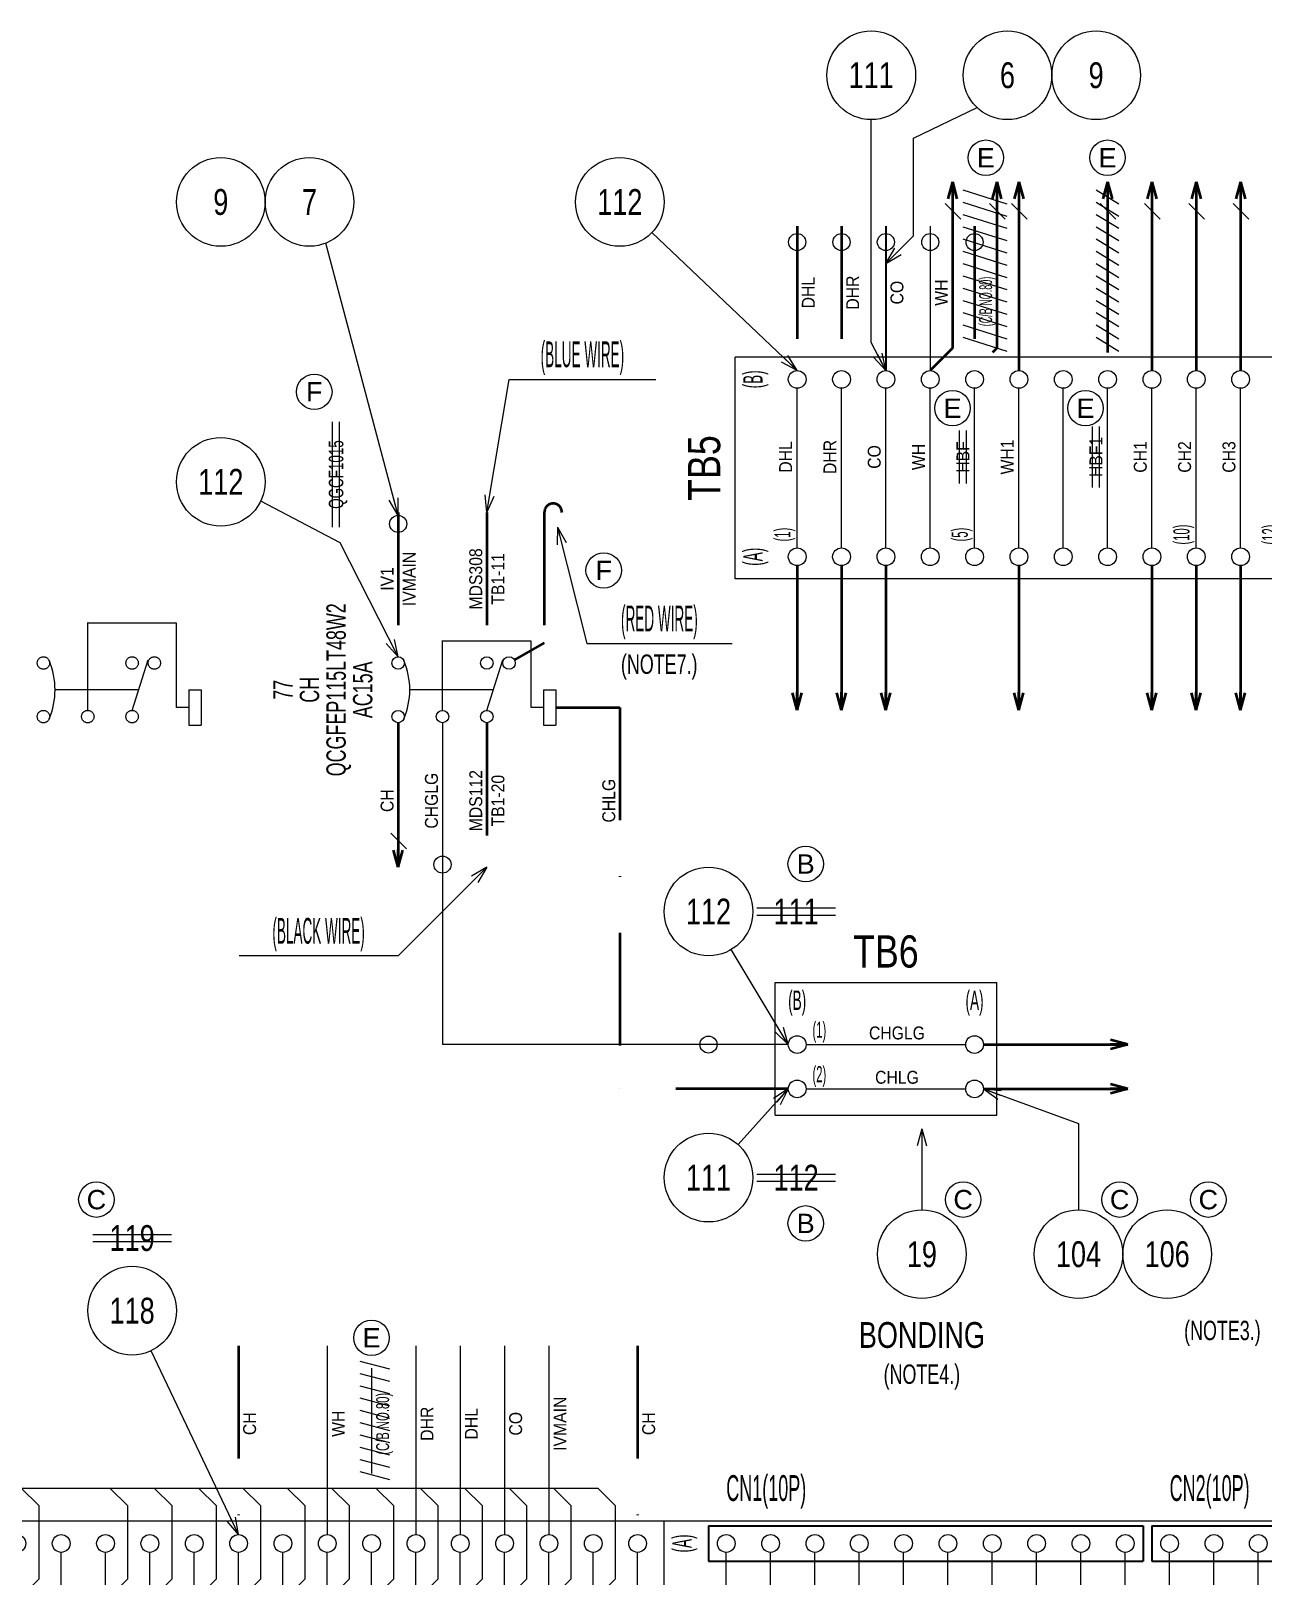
# Model space of a CAD drawing. Header units: millimetres. Extents: x 10 to 832, y 7 to 590.
# Drawn here: x 138.6 to 277.5, y 255.1 to 429.3 of the extents above; entities that cross this region are included whole.
import ezdxf
from ezdxf.enums import TextEntityAlignment as Align

# ---------------------------------------------------------------- set-up
doc = ezdxf.new("R2010")
doc.units = ezdxf.units.MM
for name, pattern in [('DASHDOT', [25.3, 12.7, -6.3, 0, -6.3]), ('DASHED', [19, 12.7, -6.3]), ('DIVIDE', [31.6, 12.7, -6.3, 0, -6.3, 0, -6.3])]:
    doc.linetypes.add(name, pattern=pattern)
for name, color, linetype in [('GR1_02', 7, 'Continuous'), ('GR1_03', 7, 'Continuous'), ('GR1_04', 7, 'Continuous'), ('GR1_05', 7, 'Continuous'), ('GR1_15', 7, 'Continuous'), ('GR1_16', 7, 'Continuous')]:
    doc.layers.add(name, color=color, linetype=linetype)
doc.styles.add('HG丸ｺﾞｼｯｸM-PRO', font='')
doc.styles.get('HG丸ｺﾞｼｯｸM-PRO').set_extended_font_data('HG丸ｺﾞｼｯｸM-PRO')

# ---------------------------------------------------------------- blocks, each defined once
blk = doc.blocks.new('FXTIP_ARROW_S')
at = {"color": 0, "linetype": 'Continuous', "lineweight": -2}
for q in [(-1, 0), (-0.966, 0.259), (-0.966, -0.259)]:
    blk.add_line((0, 0), q, dxfattribs=at)
blk = doc.blocks.new('FXTIP_ARROW_E')
at = {"color": 0, "linetype": 'Continuous', "lineweight": -2}
for q in [(-1, 0), (-0.966, 0.259), (-0.966, -0.259)]:
    blk.add_line((0, 0), q, dxfattribs=at)
blk = doc.blocks.new('BLKF027')
at = {"layer": 'GR1_02', "color": 4, "linetype": 'Continuous', "lineweight": 13}
for p, q in [((222.5, 322), (247.5, 322)), ((222.5, 307.04), (222.5, 322)), ((247.5, 307.04), (247.5, 322)), ((226, 315), (244, 315)), ((226, 310), (244, 310)), ((222.5, 307.04), (247.5, 307.04))]:
    blk.add_line(p, q, dxfattribs=at)
for centre in [(225, 315), (245, 315), (225, 310), (245, 310)]:
    blk.add_circle(centre, 1, dxfattribs=at)
at = {"layer": 'GR1_02', "color": 3, "linetype": 'Continuous', "lineweight": 35, "style": 'HG丸ｺﾞｼｯｸM-PRO', "width": 0.521222}
for s, p in [('(1)', (227.5, 316.67)), ('(2)', (227.5, 311.67))]:
    blk.add_text(s, height=1.818, dxfattribs=at).set_placement(p, align=Align.MIDDLE_CENTER)
blk = doc.blocks.new('BLKF028')
at = {"layer": 'GR1_02', "color": 4, "linetype": 'DASHED', "lineweight": 13}
for p, q in [((195, 360.5), (184.94, 360.5)), ((185, 352.68), (185, 360.5)), ((195, 353), (195, 360.5)), ((196.4, 353), (195, 353))]:
    blk.add_line(p, q, dxfattribs=at)
at = {"layer": 'GR1_02', "color": 4, "linetype": 'Continuous', "lineweight": 13}
for p, q in [((196.4, 355), (196.4, 351)), ((196.4, 355), (197.8, 355)), ((197.8, 355), (197.8, 351)), ((196.4, 351), (197.8, 351))]:
    blk.add_line(p, q, dxfattribs=at)
blk.add_circle((185, 351.98), 0.701, dxfattribs=at)
blk = doc.blocks.new('BLKF029')
at = {"layer": 'GR1_02', "color": 4, "linetype": 'Continuous', "lineweight": 13}
blk.add_line((190, 352.68), (191.8, 358.39), dxfattribs=at)
at = {"layer": 'GR1_02', "color": 4, "linetype": 'DASHDOT', "lineweight": 13}
blk.add_line((190.73, 355), (181.31, 355), dxfattribs=at)
at = {"layer": 'GR1_02', "color": 4, "linetype": 'Continuous', "lineweight": 13}
for centre in [(180, 358.02), (190, 358.02), (192.5, 358.02), (180, 351.98), (190, 351.98)]:
    blk.add_circle(centre, 0.701, dxfattribs=at)
blk.add_arc((172.81, 355), 8.5, 337.237, 22.763, dxfattribs=at)
blk = doc.blocks.new('BLKF030')
at = {"layer": 'GR1_02', "color": 4, "linetype": 'DIVIDE', "lineweight": 13}
for p, q in [((155, 362.5), (144.94, 362.5)), ((145, 352.68), (145, 362.5)), ((155, 353), (155, 362.5)), ((156.4, 355), (156.4, 351)), ((156.4, 355), (157.8, 355)), ((157.8, 355), (157.8, 351)), ((156.4, 353), (155, 353)), ((156.4, 351), (157.8, 351))]:
    blk.add_line(p, q, dxfattribs=at)
blk.add_circle((145, 351.98), 0.701, dxfattribs=at)
blk = doc.blocks.new('BLKF031')
at = {"layer": 'GR1_02', "color": 4, "linetype": 'DIVIDE', "lineweight": 13}
for p, q in [((150, 352.68), (151.8, 358.39)), ((150.73, 355), (141.31, 355))]:
    blk.add_line(p, q, dxfattribs=at)
for centre in [(140, 358.02), (150, 358.02), (152.5, 358.02), (140, 351.98), (150, 351.98)]:
    blk.add_circle(centre, 0.701, dxfattribs=at)
blk.add_arc((132.81, 355), 8.5, 337.237, 22.763, dxfattribs=at)
blk = doc.blocks.new('BLKF073')
at = {"layer": 'GR1_03', "color": 4, "linetype": 'Continuous', "lineweight": 13}
for p, q in [((97, 209), (195, 209)), ((110, 209), (112, 207)), ((115, 209), (117, 207)), ((120, 209), (122, 207)), ((125, 209), (127, 207)), ((130, 209), (132, 207)), ((135, 209), (137, 207)), ((140, 209), (142, 207)), ((145, 209), (147, 207)), ((160, 209), (162, 207)), ((165, 209), (167, 207)), ((170, 209), (172, 207)), ((175, 209), (177, 207)), ((180, 209), (182, 207)), ((185, 209), (187, 207)), ((190, 209), (192, 207)), ((195, 209), (197, 207)), ((112, 207), (112, 199.75)), ((117, 207), (117, 199.75)), ((122, 207), (122, 199.75)), ((127, 207), (127, 199.75)), ((132, 207), (132, 199.75)), ((137, 207), (137, 199.75)), ((142, 207), (142, 199.75)), ((147, 207), (147, 199.75)), ((162, 207), (162, 199.75)), ((167, 207), (167, 199.75)), ((172, 207), (172, 199.75)), ((177, 207), (177, 199.75)), ((182, 207), (182, 199.75)), ((187, 207), (187, 199.75)), ((192, 207), (192, 199.75)), ((197, 207), (197, 199.75))]:
    blk.add_line(p, q, dxfattribs=at)
blk = doc.blocks.new('BLKF075')
at = {"layer": 'GR1_03', "color": 4, "linetype": 'Continuous', "lineweight": 13}
for p, q in [((139.5, 263), (137.5, 265)), ((139.5, 254.75), (139.5, 263)), ((137, 252.25), (139.5, 254.75))]:
    blk.add_line(p, q, dxfattribs=at)
blk = doc.blocks.new('BLKF076')
at = {"layer": 'GR1_03', "color": 4, "linetype": 'Continuous', "lineweight": 13}
for p, q in [((119.5, 263), (117.5, 265)), ((119.5, 254.75), (119.5, 263)), ((117, 252.25), (119.5, 254.75))]:
    blk.add_line(p, q, dxfattribs=at)
blk = doc.blocks.new('BLKF077')
at = {"layer": 'GR1_03', "color": 4, "linetype": 'Continuous', "lineweight": 13}
for p, q in [((114.5, 263), (112.5, 265)), ((114.5, 254.75), (114.5, 263)), ((112, 252.25), (114.5, 254.75))]:
    blk.add_line(p, q, dxfattribs=at)
blk = doc.blocks.new('BLKF078')
at = {"layer": 'GR1_03', "color": 4, "linetype": 'Continuous', "lineweight": 13}
for p, q in [((149.5, 263), (147.5, 265)), ((149.5, 254.75), (149.5, 263)), ((147, 252.25), (149.5, 254.75))]:
    blk.add_line(p, q, dxfattribs=at)
blk = doc.blocks.new('BLKF079')
at = {"layer": 'GR1_03', "color": 4, "linetype": 'Continuous', "lineweight": 13}
for p, q in [((154.5, 263), (152.5, 265)), ((154.5, 254.75), (154.5, 263)), ((152, 252.25), (154.5, 254.75))]:
    blk.add_line(p, q, dxfattribs=at)
blk = doc.blocks.new('BLKF080')
at = {"layer": 'GR1_03', "color": 4, "linetype": 'Continuous', "lineweight": 13}
for p, q in [((189.5, 263), (187.5, 265)), ((189.5, 254.75), (189.5, 263)), ((187, 252.25), (189.5, 254.75))]:
    blk.add_line(p, q, dxfattribs=at)
blk = doc.blocks.new('BLKF081')
at = {"layer": 'GR1_03', "color": 4, "linetype": 'Continuous', "lineweight": 13}
for p, q in [((184.5, 263), (182.5, 265)), ((184.5, 254.75), (184.5, 263)), ((182, 252.25), (184.5, 254.75))]:
    blk.add_line(p, q, dxfattribs=at)
blk = doc.blocks.new('BLKF082')
at = {"layer": 'GR1_03', "color": 4, "linetype": 'Continuous', "lineweight": 13}
for p, q in [((179.5, 263), (177.5, 265)), ((179.5, 254.75), (179.5, 263)), ((177, 252.25), (179.5, 254.75))]:
    blk.add_line(p, q, dxfattribs=at)
blk = doc.blocks.new('BLKF083')
at = {"layer": 'GR1_03', "color": 4, "linetype": 'Continuous', "lineweight": 13}
for p, q in [((174.5, 263), (172.5, 265)), ((174.5, 254.75), (174.5, 263)), ((172, 252.25), (174.5, 254.75))]:
    blk.add_line(p, q, dxfattribs=at)
blk = doc.blocks.new('BLKF084')
at = {"layer": 'GR1_03', "color": 4, "linetype": 'Continuous', "lineweight": 13}
for p, q in [((169.5, 263), (167.5, 265)), ((169.5, 254.75), (169.5, 263)), ((167, 252.25), (169.5, 254.75))]:
    blk.add_line(p, q, dxfattribs=at)
blk = doc.blocks.new('BLKF085')
at = {"layer": 'GR1_03', "color": 4, "linetype": 'Continuous', "lineweight": 13}
for p, q in [((194.5, 263), (192.5, 265)), ((194.5, 254.75), (194.5, 263)), ((192, 252.25), (194.5, 254.75))]:
    blk.add_line(p, q, dxfattribs=at)
blk = doc.blocks.new('BLKF086')
at = {"layer": 'GR1_03', "color": 4, "linetype": 'Continuous', "lineweight": 13}
for p, q in [((199.5, 263), (197.5, 265)), ((199.5, 254.75), (199.5, 263)), ((197, 252.25), (199.5, 254.75))]:
    blk.add_line(p, q, dxfattribs=at)
blk = doc.blocks.new('BLKF087')
at = {"layer": 'GR1_03', "color": 4, "linetype": 'Continuous', "lineweight": 13}
for p, q in [((204.5, 263), (202.5, 265)), ((204.5, 254.75), (204.5, 263)), ((202, 252.25), (204.5, 254.75))]:
    blk.add_line(p, q, dxfattribs=at)
blk = doc.blocks.new('BLKF074')
at = {"layer": 'GR1_03', "color": 4, "linetype": 'Continuous', "lineweight": 13}
blk.add_line((97, 265), (202.5, 265), dxfattribs=at)
for name in ['BLKF077', 'BLKF076', 'BLKF075', 'BLKF078', 'BLKF079', 'BLKF084', 'BLKF083', 'BLKF082', 'BLKF081', 'BLKF080', 'BLKF085', 'BLKF086', 'BLKF087']:
    blk.add_blockref(name, (0, 0), dxfattribs=at)
blk = doc.blocks.new('BLKF088')
at = {"layer": 'GR1_03', "color": 4, "linetype": 'Continuous', "lineweight": 13}
for p, q in [((164.5, 263), (162.5, 265)), ((164.5, 254.75), (164.5, 263)), ((162, 252.25), (164.5, 254.75))]:
    blk.add_line(p, q, dxfattribs=at)
blk = doc.blocks.new('BLKF089')
at = {"layer": 'GR1_03', "color": 4, "linetype": 'Continuous', "lineweight": 13}
for p, q in [((159.5, 263), (157.5, 265)), ((159.5, 254.75), (159.5, 263)), ((157, 252.25), (159.5, 254.75))]:
    blk.add_line(p, q, dxfattribs=at)
blk = doc.blocks.new('BLKF090')
at = {"layer": 'GR1_03', "color": 4, "linetype": 'Continuous', "lineweight": 13}
for p, q in [((129.5, 263), (127.5, 265)), ((129.5, 254.75), (129.5, 263)), ((127, 252.25), (129.5, 254.75))]:
    blk.add_line(p, q, dxfattribs=at)
blk = doc.blocks.new('BLKF072')
at = {"layer": 'GR1_03', "color": 4, "linetype": 'Continuous', "lineweight": 13}
for p, q in [((95, 263), (97, 265)), ((95, 263), (95, 211)), ((95, 211), (97, 209))]:
    blk.add_line(p, q, dxfattribs=at)
for name in ['BLKF074', 'BLKF090', 'BLKF089', 'BLKF088', 'BLKF073']:
    blk.add_blockref(name, (0, 0), dxfattribs=at)
blk = doc.blocks.new('BLKF110')
at = {"layer": 'GR1_03', "color": 2, "linetype": 'Continuous', "lineweight": 25}
for p, q in [((215, 260.75), (264, 260.75)), ((215, 260.75), (215, 256.75)), ((264, 260.75), (264, 256.75)), ((215, 256.75), (264, 256.75))]:
    blk.add_line(p, q, dxfattribs=at)
blk = doc.blocks.new('BLKF111')
at = {"layer": 'GR1_03', "color": 2, "linetype": 'Continuous', "lineweight": 25}
for p, q in [((265, 260.75), (314, 260.75)), ((265, 260.75), (265, 256.75)), ((314, 260.75), (314, 256.75)), ((265, 256.75), (314, 256.75))]:
    blk.add_line(p, q, dxfattribs=at)
blk = doc.blocks.new('BLKF121')
at = {"layer": 'GR1_02', "color": 4, "linetype": 'Continuous', "lineweight": 13}
for p, q in [((282.96, 392.5), (218, 392.5)), ((218, 367.5), (218, 392.5)), ((282.96, 367.5), (282.96, 392.5)), ((225, 371), (225, 389)), ((230, 371), (230, 389)), ((235, 371), (235, 389)), ((240, 371), (240, 389)), ((245, 371), (245, 389)), ((250, 371), (250, 389)), ((255, 371), (255, 389)), ((260, 371), (260, 389)), ((265, 371), (265, 389)), ((270, 371), (270, 389)), ((275, 371), (275, 389)), ((280, 371), (280, 389)), ((282.96, 367.5), (218, 367.5))]:
    blk.add_line(p, q, dxfattribs=at)
for centre in [(225, 390), (230, 390), (235, 390), (240, 390), (245, 390), (250, 390), (255, 390), (260, 390), (265, 390), (270, 390), (275, 390), (280, 390), (225, 370), (230, 370), (235, 370), (240, 370), (245, 370), (250, 370), (255, 370), (260, 370), (265, 370), (270, 370), (275, 370), (280, 370)]:
    blk.add_circle(centre, 1, dxfattribs=at)
at = {"layer": 'GR1_02', "color": 3, "linetype": 'Continuous', "lineweight": 35, "style": 'HG丸ｺﾞｼｯｸM-PRO'}
for s, width, p in [('(1)', 0.521222, (223.33, 372.5)), ('(5)', 0.521222, (243.33, 372.5)), ('(10)', 0.521214, (268.33, 372.5)), ('(12)', 0.521214, (278.33, 372.5))]:
    blk.add_text(s, height=1.818, rotation=90, dxfattribs=dict(at, width=width)).set_placement(p, align=Align.MIDDLE_CENTER)
blk = doc.blocks.new('BLKF335')
at = {"layer": 'GR1_02', "color": 4, "linetype": 'Continuous', "lineweight": 13}
for p, q in [((105, 228.75), (105, 261.25)), ((210, 261.25), (105, 261.25)), ((210, 228.75), (210, 261.25)), ((112, 252.25), (112, 257.75)), ((117, 252.25), (117, 257.75)), ((122, 252.25), (122, 257.75)), ((127, 252.25), (127, 257.75)), ((132, 252.25), (132, 257.75)), ((137, 252.25), (137, 257.75)), ((142, 252.25), (142, 257.75)), ((147, 252.25), (147, 257.75)), ((152, 252.25), (152, 257.75)), ((157, 252.25), (157, 257.75)), ((162, 252.25), (162, 257.75)), ((167, 252.25), (167, 257.75)), ((172, 252.25), (172, 257.75)), ((177, 252.25), (177, 257.75)), ((182, 252.25), (182, 257.75)), ((187, 252.25), (187, 257.75)), ((192, 252.25), (192, 257.75)), ((197, 252.25), (197, 257.75)), ((202, 252.25), (202, 257.75)), ((207, 252.25), (207, 257.75)), ((112, 250.25), (112, 232.25)), ((117, 250.25), (117, 232.25)), ((122, 250.25), (122, 232.25)), ((127, 250.25), (127, 232.25)), ((132, 250.25), (132, 232.25)), ((137, 250.25), (137, 232.25)), ((142, 250.25), (142, 232.25)), ((147, 250.25), (147, 232.25)), ((152, 250.25), (152, 232.25)), ((157, 250.25), (157, 232.25)), ((162, 250.25), (162, 232.25)), ((167, 250.25), (167, 232.25)), ((172, 250.25), (172, 232.25)), ((177, 250.25), (177, 232.25)), ((182, 250.25), (182, 232.25)), ((187, 250.25), (187, 232.25)), ((192, 250.25), (192, 232.25)), ((197, 250.25), (197, 232.25)), ((202, 250.25), (202, 232.25)), ((207, 250.25), (207, 232.25)), ((210, 228.75), (105, 228.75))]:
    blk.add_line(p, q, dxfattribs=at)
for centre in [(112, 258.75), (117, 258.75), (122, 258.75), (127, 258.75), (132, 258.75), (137, 258.75), (142, 258.75), (147, 258.75), (152, 258.75), (157, 258.75), (162, 258.75), (167, 258.75), (172, 258.75), (177, 258.75), (182, 258.75), (187, 258.75), (192, 258.75), (197, 258.75), (202, 258.75), (207, 258.75), (112, 251.25), (117, 251.25), (122, 251.25), (127, 251.25), (132, 251.25), (137, 251.25), (142, 251.25), (147, 251.25), (152, 251.25), (157, 251.25), (162, 251.25), (167, 251.25), (172, 251.25), (177, 251.25), (182, 251.25), (187, 251.25), (192, 251.25), (197, 251.25), (202, 251.25), (207, 251.25), (112, 231.25), (117, 231.25), (122, 231.25), (127, 231.25), (132, 231.25), (137, 231.25), (142, 231.25), (147, 231.25), (152, 231.25), (157, 231.25), (162, 231.25), (167, 231.25), (172, 231.25), (177, 231.25), (182, 231.25), (187, 231.25), (192, 231.25), (197, 231.25), (202, 231.25), (207, 231.25)]:
    blk.add_circle(centre, 1, dxfattribs=at)
at = {"layer": 'GR1_02', "color": 3, "linetype": 'Continuous', "lineweight": 35, "style": 'HG丸ｺﾞｼｯｸM-PRO'}
for s, height, width, p in [('(A)', 2.182, 0.522521, (107, 258.75)), ('(B)', 2.182, 0.521304, (107, 251.25)), ('(1)', 1.818, 0.521222, (110.33, 233.75)), ('(5)', 1.818, 0.521222, (130.33, 233.75)), ('(10)', 1.818, 0.521214, (155.33, 233.75)), ('(15)', 1.818, 0.521214, (180.33, 233.75)), ('(20)', 1.818, 0.521214, (205.33, 233.75)), ('(C)', 2.182, 0.52136, (107, 231.25))]:
    blk.add_text(s, height=height, rotation=90, dxfattribs=dict(at, width=width)).set_placement(p, align=Align.MIDDLE_CENTER)
blk = doc.blocks.new('BLKF336')
at = {"layer": 'GR1_02', "color": 4, "linetype": 'Continuous', "lineweight": 13}
for p, q in [((315, 261.25), (210, 261.25)), ((210, 228.75), (210, 261.25)), ((315, 228.75), (315, 261.25)), ((217, 232.25), (217, 257.75)), ((222, 232.25), (222, 257.75)), ((227, 232.25), (227, 257.75)), ((232, 232.25), (232, 257.75)), ((237, 232.25), (237, 257.75)), ((242, 232.25), (242, 257.75)), ((247, 232.25), (247, 257.75)), ((252, 232.25), (252, 257.75)), ((257, 232.25), (257, 257.75)), ((262, 232.25), (262, 257.75)), ((267, 232.25), (267, 257.75)), ((272, 232.25), (272, 257.75)), ((277, 232.25), (277, 257.75)), ((282, 232.25), (282, 257.75)), ((287, 232.25), (287, 257.75)), ((292, 232.25), (292, 257.75)), ((297, 232.25), (297, 257.75)), ((302, 232.25), (302, 257.75)), ((307, 232.25), (307, 257.75)), ((312, 232.25), (312, 257.75)), ((315, 228.75), (210, 228.75))]:
    blk.add_line(p, q, dxfattribs=at)
for centre in [(217, 258.75), (222, 258.75), (227, 258.75), (232, 258.75), (237, 258.75), (242, 258.75), (247, 258.75), (252, 258.75), (257, 258.75), (262, 258.75), (267, 258.75), (272, 258.75), (277, 258.75), (282, 258.75), (287, 258.75), (292, 258.75), (297, 258.75), (302, 258.75), (307, 258.75), (312, 258.75), (217, 231.25), (222, 231.25), (227, 231.25), (232, 231.25), (237, 231.25), (242, 231.25), (247, 231.25), (252, 231.25), (257, 231.25), (262, 231.25), (267, 231.25), (272, 231.25), (277, 231.25), (282, 231.25), (287, 231.25), (292, 231.25), (297, 231.25), (302, 231.25), (307, 231.25), (312, 231.25)]:
    blk.add_circle(centre, 1, dxfattribs=at)
at = {"layer": 'GR1_02', "color": 3, "linetype": 'Continuous', "lineweight": 35, "style": 'HG丸ｺﾞｼｯｸM-PRO'}
for s, height, width, p in [('(A)', 2.182, 0.522521, (212, 258.75)), ('(21)', 1.818, 0.521214, (215.33, 241.25)), ('(25)', 1.818, 0.521214, (235.33, 241.25)), ('(30)', 1.818, 0.521214, (260.33, 241.25)), ('(35)', 1.818, 0.521214, (285.33, 241.25)), ('(40)', 1.818, 0.521214, (310.33, 241.25)), ('(B)', 2.182, 0.521304, (212, 231.25))]:
    blk.add_text(s, height=height, rotation=90, dxfattribs=dict(at, width=width)).set_placement(p, align=Align.MIDDLE_CENTER)
blk = doc.blocks.new('BLKF334')
at = {"layer": 'GR1_02', "color": 4, "linetype": 'Continuous', "lineweight": 13}
for name in ['BLKF335', 'BLKF336']:
    blk.add_blockref(name, (0, 0), dxfattribs=at)
blk = doc.blocks.new('BLKF342')
at = {"layer": 'GR1_05', "color": 4, "linetype": 'Continuous', "lineweight": 13}
blk.add_circle((225.96, 335.36), 2, dxfattribs=at)
at = {"layer": 'GR1_05', "color": 4, "linetype": 'Continuous', "lineweight": 13, "style": 'HG丸ｺﾞｼｯｸM-PRO', "width": 1.04272}
blk.add_text('B', height=2.18, dxfattribs=at).set_placement((225.96, 335.36), align=Align.MIDDLE_CENTER)
blk = doc.blocks.new('BLKF343')
at = {"layer": 'GR1_05', "color": 4, "linetype": 'Continuous', "lineweight": 13}
blk.add_circle((225.96, 294.84), 2, dxfattribs=at)
at = {"layer": 'GR1_05', "color": 4, "linetype": 'Continuous', "lineweight": 13, "style": 'HG丸ｺﾞｼｯｸM-PRO', "width": 1.04272}
blk.add_text('B', height=2.18, dxfattribs=at).set_placement((225.96, 294.84), align=Align.MIDDLE_CENTER)
blk = doc.blocks.new('BLKF369')
at = {"layer": 'GR1_05', "color": 4, "linetype": 'Continuous', "lineweight": 13}
blk.add_circle((145.97, 297.52), 2, dxfattribs=at)
at = {"layer": 'GR1_05', "color": 4, "linetype": 'Continuous', "lineweight": 13, "style": 'HG丸ｺﾞｼｯｸM-PRO', "width": 1.042931}
blk.add_text('C', height=2.18, dxfattribs=at).set_placement((145.97, 297.52), align=Align.MIDDLE_CENTER)
blk = doc.blocks.new('BLKF383')
at = {"layer": 'GR1_05', "color": 4, "linetype": 'Continuous', "lineweight": 13}
blk.add_circle((246.27, 414.99), 2, dxfattribs=at)
at = {"layer": 'GR1_05', "color": 4, "linetype": 'Continuous', "lineweight": 13, "style": 'HG丸ｺﾞｼｯｸM-PRO', "width": 1.04259}
blk.add_text('E', height=2.18, dxfattribs=at).set_placement((246.27, 414.99), align=Align.MIDDLE_CENTER)
blk = doc.blocks.new('BLKF384')
at = {"layer": 'GR1_05', "color": 4, "linetype": 'Continuous', "lineweight": 13}
for p, q in [((248.69, 409.77), (243.73, 411.33)), ((248.69, 408.38), (243.73, 409.94)), ((248.69, 407), (243.73, 408.56)), ((248.69, 405.61), (243.73, 407.17)), ((248.69, 404.23), (243.73, 405.79)), ((248.69, 402.85), (243.73, 404.41)), ((248.69, 401.46), (243.73, 403.02)), ((248.69, 400.08), (243.73, 401.64)), ((248.69, 398.69), (243.73, 400.25)), ((248.69, 397.31), (243.73, 398.87)), ((248.69, 395.93), (243.73, 397.49)), ((248.69, 394.54), (243.73, 396.1)), ((248.69, 393.16), (243.73, 394.72))]:
    blk.add_line(p, q, dxfattribs=at)
blk = doc.blocks.new('BLKF385')
at = {"layer": 'GR1_05', "color": 4, "linetype": 'Continuous', "lineweight": 13}
blk.add_circle((242.52, 386.75), 2, dxfattribs=at)
at = {"layer": 'GR1_05', "color": 4, "linetype": 'Continuous', "lineweight": 13, "style": 'HG丸ｺﾞｼｯｸM-PRO', "width": 1.04259}
blk.add_text('E', height=2.18, dxfattribs=at).set_placement((242.52, 386.75), align=Align.MIDDLE_CENTER)
blk = doc.blocks.new('BLKF392')
at = {"layer": 'GR1_05', "color": 4, "linetype": 'Continuous', "lineweight": 13}
for p, q in [((179.06, 278.39), (175.73, 279.27)), ((179.06, 277.01), (175.73, 277.89)), ((179.06, 275.62), (175.73, 276.5)), ((179.06, 274.24), (175.73, 275.12)), ((179.06, 272.85), (175.73, 273.74)), ((179.06, 271.47), (175.73, 272.35)), ((179.06, 270.09), (175.73, 270.97)), ((179.06, 268.7), (175.73, 269.58)), ((179.06, 267.32), (175.73, 268.2)), ((179.06, 265.93), (175.73, 266.82))]:
    blk.add_line(p, q, dxfattribs=at)
blk = doc.blocks.new('BLKF393')
at = {"layer": 'GR1_05', "color": 4, "linetype": 'Continuous', "lineweight": 13}
blk.add_circle((177, 281.94), 2, dxfattribs=at)
at = {"layer": 'GR1_05', "color": 4, "linetype": 'Continuous', "lineweight": 13, "style": 'HG丸ｺﾞｼｯｸM-PRO', "width": 1.04259}
blk.add_text('E', height=2.18, dxfattribs=at).set_placement((177, 281.94), align=Align.MIDDLE_CENTER)
blk = doc.blocks.new('BLKF396')
at = {"layer": 'GR1_05', "color": 4, "linetype": 'Continuous', "lineweight": 13}
blk.add_circle((243.71, 297.52), 2, dxfattribs=at)
at = {"layer": 'GR1_05', "color": 4, "linetype": 'Continuous', "lineweight": 13, "style": 'HG丸ｺﾞｼｯｸM-PRO', "width": 1.042931}
blk.add_text('C', height=2.18, dxfattribs=at).set_placement((243.71, 297.52), align=Align.MIDDLE_CENTER)
blk = doc.blocks.new('BLKF397')
at = {"layer": 'GR1_05', "color": 4, "linetype": 'Continuous', "lineweight": 13}
blk.add_circle((261.36, 297.52), 2, dxfattribs=at)
at = {"layer": 'GR1_05', "color": 4, "linetype": 'Continuous', "lineweight": 13, "style": 'HG丸ｺﾞｼｯｸM-PRO', "width": 1.042931}
blk.add_text('C', height=2.18, dxfattribs=at).set_placement((261.36, 297.52), align=Align.MIDDLE_CENTER)
blk = doc.blocks.new('BLKF398')
at = {"layer": 'GR1_05', "color": 4, "linetype": 'Continuous', "lineweight": 13}
blk.add_circle((271.36, 297.52), 2, dxfattribs=at)
at = {"layer": 'GR1_05', "color": 4, "linetype": 'Continuous', "lineweight": 13, "style": 'HG丸ｺﾞｼｯｸM-PRO', "width": 1.042931}
blk.add_text('C', height=2.18, dxfattribs=at).set_placement((271.36, 297.52), align=Align.MIDDLE_CENTER)
blk = doc.blocks.new('BLKF407')
at = {"layer": 'GR1_05', "color": 4, "linetype": 'Continuous', "lineweight": 13}
blk.add_circle((257.52, 386.75), 2, dxfattribs=at)
at = {"layer": 'GR1_05', "color": 4, "linetype": 'Continuous', "lineweight": 13, "style": 'HG丸ｺﾞｼｯｸM-PRO', "width": 1.04259}
blk.add_text('E', height=2.18, dxfattribs=at).set_placement((257.52, 386.75), align=Align.MIDDLE_CENTER)
blk = doc.blocks.new('BLKF408')
at = {"layer": 'GR1_05', "color": 4, "linetype": 'Continuous', "lineweight": 13}
for p, q in [((261.28, 409.77), (258.73, 411.33)), ((261.28, 408.38), (258.73, 409.94)), ((261.28, 407), (258.73, 408.56)), ((261.28, 405.61), (258.73, 407.17)), ((261.28, 404.23), (258.73, 405.79)), ((261.28, 402.85), (258.73, 404.41)), ((261.28, 401.46), (258.73, 403.02)), ((261.28, 400.08), (258.73, 401.64)), ((261.28, 398.69), (258.73, 400.25)), ((261.28, 397.31), (258.73, 398.87)), ((261.28, 395.93), (258.73, 397.49)), ((261.28, 394.54), (258.73, 396.1)), ((261.28, 393.16), (258.73, 394.72))]:
    blk.add_line(p, q, dxfattribs=at)
blk = doc.blocks.new('BLKF409')
at = {"layer": 'GR1_05', "color": 4, "linetype": 'Continuous', "lineweight": 13}
blk.add_circle((260, 414.99), 2, dxfattribs=at)
at = {"layer": 'GR1_05', "color": 4, "linetype": 'Continuous', "lineweight": 13, "style": 'HG丸ｺﾞｼｯｸM-PRO', "width": 1.04259}
blk.add_text('E', height=2.18, dxfattribs=at).set_placement((260, 414.99), align=Align.MIDDLE_CENTER)
blk = doc.blocks.new('BLKF415')
at = {"layer": 'GR1_05', "color": 4, "linetype": 'Continuous', "lineweight": 13}
blk.add_circle((170.54, 388.6), 2, dxfattribs=at)
at = {"layer": 'GR1_05', "color": 4, "linetype": 'Continuous', "lineweight": 13, "style": 'HG丸ｺﾞｼｯｸM-PRO', "width": 1.042153}
blk.add_text('F', height=2.18, dxfattribs=at).set_placement((170.54, 388.6), align=Align.MIDDLE_CENTER)
blk = doc.blocks.new('BLKF416')
at = {"layer": 'GR1_05', "color": 4, "linetype": 'Continuous', "lineweight": 13}
blk.add_circle((203.18, 368.46), 2, dxfattribs=at)
at = {"layer": 'GR1_05', "color": 4, "linetype": 'Continuous', "lineweight": 13, "style": 'HG丸ｺﾞｼｯｸM-PRO', "width": 1.042153}
blk.add_text('F', height=2.18, dxfattribs=at).set_placement((203.18, 368.46), align=Align.MIDDLE_CENTER)

msp = doc.modelspace()

# ---------------------------------------------------------------- linework, layer by layer
at = {"layer": 'GR1_02', "color": 3, "linetype": 'DASHDOT', "lineweight": 35}
for p, q in [((197.8, 353), (205, 353)), ((205, 353), (205, 310)), ((224, 310), (205, 310))]:
    msp.add_line(p, q, dxfattribs=at)
at = {"layer": 'GR1_03', "color": 3, "linetype": 'Continuous', "lineweight": 35}
for p, q in [((242.5, 412.28), (242.5, 393.5)), ((250, 412.28), (250, 391)), ((265, 412.28), (265, 391)), ((270, 412.28), (270, 391)), ((275, 412.28), (275, 391)), ((242.5, 393.5), (240, 391)), ((225, 369), (225, 352.72)), ((230, 369), (230, 352.72)), ((235, 369), (235, 352.72)), ((250, 369), (250, 352.72)), ((265, 369), (265, 352.72)), ((270, 369), (270, 352.72)), ((275, 369), (275, 352.72)), ((180, 351.28), (180, 335)), ((246, 315), (262.28, 315)), ((246, 310), (262.28, 310))]:
    msp.add_line(p, q, dxfattribs=at)
at = {"layer": 'GR1_03', "color": 4, "linetype": 'Continuous', "lineweight": 13}
for p, q in [((241.68, 409.82), (243.45, 408.05)), ((249.18, 409.82), (250.95, 408.05)), ((264.18, 409.82), (265.95, 408.05)), ((269.18, 409.82), (270.95, 408.05)), ((274.18, 409.82), (275.95, 408.05)), ((240, 407.28), (240, 391)), ((185, 351.28), (185, 315)), ((179.18, 338.85), (180.95, 337.08)), ((224, 315), (185, 315)), ((172, 281.03), (172, 259.75)), ((182, 281.03), (182, 259.75)), ((187, 281.03), (187, 259.75)), ((192, 281.03), (192, 259.75)), ((197, 281.03), (197, 259.75))]:
    msp.add_line(p, q, dxfattribs=at)
at = {"layer": 'GR1_03', "color": 3, "linetype": 'DASHED', "lineweight": 35}
for p, q in [((225, 407.28), (225, 391)), ((230, 407.28), (230, 391)), ((180, 375), (180, 358.72))]:
    msp.add_line(p, q, dxfattribs=at)
at = {"layer": 'GR1_03', "color": 2, "linetype": 'Continuous', "lineweight": 25}
msp.add_line((235, 407.28), (235, 391), dxfattribs=at)
at = {"layer": 'GR1_03', "color": 3, "linetype": 'DASHDOT', "lineweight": 35}
for p, q in [((190, 375), (190, 358.72)), ((196.48, 375), (196.48, 360.31)), ((196.48, 360.31), (193.11, 358.37)), ((190, 351.28), (190, 335)), ((162, 281.03), (162, 259.75)), ((207, 281.03), (207, 259.75))]:
    msp.add_line(p, q, dxfattribs=at)
at = {"layer": 'GR1_03', "color": 4, "linetype": 'Continuous', "lineweight": 13}
for centre in [(225, 405.48), (230, 405.48), (235, 405.48), (240, 405.48), (180, 373.7), (185, 335.29), (215, 315)]:
    msp.add_circle(centre, 0.963, dxfattribs=at)
at = {"layer": 'GR1_03', "color": 3, "linetype": 'DASHDOT', "lineweight": 35}
msp.add_arc((197.48, 375), 1, 0, 180, dxfattribs=at)
at = {"layer": 'GR1_05', "color": 3, "linetype": 'Continuous', "lineweight": 35}
for p, q in [((247.5, 412.28), (247.5, 393.5)), ((260, 412.28), (260, 393.03)), ((247.5, 393.5), (247.03, 393.03))]:
    msp.add_line(p, q, dxfattribs=at)
at = {"layer": 'GR1_05', "color": 4, "linetype": 'Continuous', "lineweight": 13}
for p, q in [((246.68, 409.82), (248.45, 408.05)), ((259.18, 409.82), (260.95, 408.05)), ((172.6, 373.33), (172.6, 385.21)), ((173.4, 373.33), (173.4, 385.21)), ((243.29, 378.27), (243.29, 384.23)), ((244.09, 378.27), (244.09, 384.23)), ((258.29, 377.81), (258.29, 384.7)), ((259.09, 377.81), (259.09, 384.7)), ((220.44, 330.4), (229.32, 330.4)), ((220.44, 329.6), (229.32, 329.6)), ((220.44, 300.4), (229.32, 300.4)), ((220.44, 299.6), (229.32, 299.6)), ((145.56, 293.59), (154.44, 293.59)), ((145.56, 292.79), (154.44, 292.79)), ((177, 278.52), (177, 266.63))]:
    msp.add_line(p, q, dxfattribs=at)
at = {"layer": 'GR1_05', "color": 3, "linetype": 'DASHED', "lineweight": 35}
msp.add_line((245, 407.28), (245, 393.03), dxfattribs=at)
at = {"layer": 'GR1_05', "color": 4, "linetype": 'Continuous', "lineweight": 13}
msp.add_circle((245, 405.48), 0.963, dxfattribs=at)
at = {"layer": 'GR1_15', "color": 4, "linetype": 'Continuous', "lineweight": 13}
for p, q in [((238.12, 417.21), (245.29, 420.64)), ((233.35, 394.17), (233.35, 419.29)), ((238.12, 406.17), (238.12, 417.21)), ((225, 391), (208.62, 406.56)), ((235, 403.06), (238.12, 406.17)), ((180, 374.66), (171.84, 405.35)), ((235, 391), (233.35, 394.17)), ((173.47, 371.57), (164.5, 376.27)), ((180, 358.72), (173.47, 371.57)), ((224, 315), (217.57, 325.71)), ((224, 310), (218.34, 303.72)), ((246, 310), (256.72, 306.09)), ((239.06, 305.5), (239.06, 296.37)), ((256.72, 306.09), (256.72, 296.37)), ((162, 259.75), (152.15, 280.48))]:
    msp.add_line(p, q, dxfattribs=at)
for centre in [(233.35, 424.29), (248.71, 424.29), (258.71, 424.29), (160, 410), (170, 410), (205, 410), (160, 378.45), (215, 330), (215, 300), (239.06, 291.37), (256.72, 291.37), (266.72, 291.37), (150, 285)]:
    msp.add_circle(centre, 5, dxfattribs=at)
at = {"layer": 'GR1_16', "color": 4, "linetype": 'Continuous', "lineweight": 13}
for p, q in [((190, 375), (192.5, 390)), ((192.5, 390), (209.05, 390)), ((197.97, 373.34), (201.26, 360.21)), ((201.26, 360.21), (217.66, 360.21)), ((190, 335), (180, 325)), ((180, 325), (162.07, 325))]:
    msp.add_line(p, q, dxfattribs=at)

# ---------------------------------------------------------------- block references
at = {"layer": 'GR1_02', "color": 4, "linetype": 'Continuous', "lineweight": 13}
for name in ['BLKF121', 'BLKF028', 'BLKF029', 'BLKF027', 'BLKF334']:
    msp.add_blockref(name, (0, 0), dxfattribs=at)
at = {"layer": 'GR1_02', "color": 4, "linetype": 'DIVIDE', "lineweight": 13}
for name in ['BLKF030', 'BLKF031']:
    msp.add_blockref(name, (0, 0), dxfattribs=at)
at = {"layer": 'GR1_03', "color": 3, "linetype": 'Continuous', "lineweight": 35, "xscale": 2, "yscale": 2}
for name, p, rotation in [('FXTIP_ARROW_S', (242.5, 412.28), 90), ('FXTIP_ARROW_S', (250, 412.28), 90), ('FXTIP_ARROW_S', (265, 412.28), 90), ('FXTIP_ARROW_S', (270, 412.28), 90), ('FXTIP_ARROW_S', (275, 412.28), 90), ('FXTIP_ARROW_E', (225, 352.72), 270), ('FXTIP_ARROW_E', (230, 352.72), 270), ('FXTIP_ARROW_E', (235, 352.72), 270), ('FXTIP_ARROW_E', (250, 352.72), 270), ('FXTIP_ARROW_E', (265, 352.72), 270), ('FXTIP_ARROW_E', (270, 352.72), 270), ('FXTIP_ARROW_E', (275, 352.72), 270), ('FXTIP_ARROW_E', (180, 335), 270), ('FXTIP_ARROW_E', (262.28, 315), 360), ('FXTIP_ARROW_E', (262.28, 310), 360)]:
    msp.add_blockref(name, p, dxfattribs=dict(at, rotation=rotation))
at = {"layer": 'GR1_03', "color": 4, "linetype": 'Continuous', "lineweight": 13}
msp.add_blockref('BLKF072', (0, 0), dxfattribs=at)
at = {"layer": 'GR1_03', "color": 2, "linetype": 'Continuous', "lineweight": 25}
for name in ['BLKF110', 'BLKF111']:
    msp.add_blockref(name, (0, 0), dxfattribs=at)
at = {"layer": 'GR1_05', "color": 4, "linetype": 'Continuous', "lineweight": 13}
for name in ['BLKF383', 'BLKF409', 'BLKF384', 'BLKF408', 'BLKF415', 'BLKF385', 'BLKF407', 'BLKF416', 'BLKF342', 'BLKF369', 'BLKF396', 'BLKF397', 'BLKF398', 'BLKF343', 'BLKF393', 'BLKF392']:
    msp.add_blockref(name, (0, 0), dxfattribs=at)
at = {"layer": 'GR1_05', "color": 3, "linetype": 'Continuous', "lineweight": 35, "xscale": 2, "yscale": 2, "rotation": 90}
for p in [(247.5, 412.28), (260, 412.28)]:
    msp.add_blockref('FXTIP_ARROW_S', p, dxfattribs=at)
at = {"layer": 'GR1_15', "color": 4, "linetype": 'Continuous', "lineweight": 13, "xscale": 2, "yscale": 2}
for p, rotation in [((235, 403.06), 224.9999999999998), ((225, 391), 316.4688007143858), ((235, 391), 297.4418060112141), ((180, 374.66), 284.8989497947029), ((180, 358.72), 296.9147677341696), ((224, 315), 300.9637565320737), ((224, 310), 48.01278750418357), ((246, 310), 159.943106565899), ((239.06, 305.5), 90), ((162, 259.75), 295.4192883389025)]:
    msp.add_blockref('FXTIP_ARROW_S', p, dxfattribs=dict(at, rotation=rotation))
at = {"layer": 'GR1_16', "color": 4, "linetype": 'Continuous', "lineweight": 13, "xscale": 2, "yscale": 2}
for p, rotation in [((190, 375), 260.5376777919744), ((197.97, 373.34), 104.0864968092551), ((190, 335), 45)]:
    msp.add_blockref('FXTIP_ARROW_S', p, dxfattribs=dict(at, rotation=rotation))

# ---------------------------------------------------------------- texts
at = {"layer": 'GR1_02', "color": 3, "linetype": 'Continuous', "lineweight": 35, "style": 'HG丸ｺﾞｼｯｸM-PRO'}
for s, height, width, p in [('(B)', 2.182, 0.521304, (220, 390)), ('TB5', 3.636, 0.829711, (214.5, 380)), ('(A)', 2.182, 0.522521, (220, 370))]:
    msp.add_text(s, height=height, rotation=90, dxfattribs=dict(at, width=width)).set_placement(p, align=Align.MIDDLE_CENTER)
at = {"layer": 'GR1_02', "color": 4, "linetype": 'Continuous', "lineweight": 13, "style": 'HG丸ｺﾞｼｯｸM-PRO'}
for s, height, width, p in [('QCGFEP115LT48W2', 2.1818, 0.691549, (173, 355)), ('AC15A', 2.182, 0.692539, (176, 355)), ('77', 2.182, 0.691275, (167, 355)), ('CH', 2.182, 0.692467, (170, 355))]:
    msp.add_text(s, height=height, rotation=90, dxfattribs=dict(at, width=width)).set_placement(p, align=Align.MIDDLE_CENTER)
at = {"layer": 'GR1_02', "color": 3, "linetype": 'Continuous', "lineweight": 35, "style": 'HG丸ｺﾞｼｯｸM-PRO'}
for s, height, width, p in [('TB6', 3.636, 0.829711, (235, 325.5)), ('(B)', 2.182, 0.521304, (225, 320)), ('(A)', 2.182, 0.522521, (245, 320))]:
    msp.add_text(s, height=height, dxfattribs=dict(at, width=width)).set_placement(p, align=Align.MIDDLE_CENTER)
at = {"layer": 'GR1_03', "color": 3, "linetype": 'Continuous', "lineweight": 35, "style": 'HG丸ｺﾞｼｯｸM-PRO', "width": 0.521586}
for s, p in [('CN1(10P)', (217, 265)), ('CN2(10P)', (267, 265))]:
    msp.add_text(s, height=2.909, dxfattribs=at).set_placement(p, align=Align.MIDDLE_LEFT)
at = {"layer": 'GR1_04', "color": 3, "linetype": 'Continuous', "lineweight": 35, "style": 'HG丸ｺﾞｼｯｸM-PRO'}
for s, width, p in [('DHL', 0.911632, (226.25, 399.78)), ('DHR', 0.912497, (231.25, 399.78)), ('CO', 0.91155, (236.25, 399.78)), ('WH', 0.912288, (241.25, 399.78)), ('DHL', 0.911632, (223.69, 381.25)), ('DHR', 0.912497, (228.69, 381.25)), ('CO', 0.91155, (233.69, 381.25)), ('WH', 0.912288, (238.69, 381.25)), ('WH1', 0.911829, (248.69, 381.25)), ('CH1', 0.911744, (263.69, 381.25)), ('CH2', 0.911744, (268.69, 381.25)), ('CH3', 0.911744, (273.69, 381.25)), ('IVMAIN', 0.914045, (181.25, 367.5)), ('MDS308', 0.911744, (188.75, 367.5)), ('TB1-11', 0.911652, (191.25, 367.5)), ('IV1', 0.913247, (178.75, 367.5)), ('CHGLG', 0.911503, (183.75, 342.5)), ('MDS112', 0.911744, (188.75, 342.5)), ('TB1-20', 0.911652, (191.25, 342.5)), ('CH', 0.912217, (178.75, 342.5)), ('CHLG', 0.911723, (203.75, 342.5)), ('WH', 0.912288, (173.25, 272.25)), ('DHR', 0.912497, (183.25, 272.25)), ('DHL', 0.911632, (188.25, 272.25)), ('IVMAIN', 0.914045, (198.25, 272.25)), ('CH', 0.912217, (163.25, 272.25)), ('CO', 0.91155, (193.25, 272.25)), ('CH', 0.912217, (208.25, 272.25))]:
    msp.add_text(s, height=1.455, rotation=90, dxfattribs=dict(at, width=width)).set_placement(p, align=Align.MIDDLE_CENTER)
for s, width, p in [('CHGLG', 0.911503, (236.25, 316.31)), ('CHLG', 0.911723, (236.25, 311.31))]:
    msp.add_text(s, height=1.455, dxfattribs=dict(at, width=width)).set_placement(p, align=Align.MIDDLE_CENTER)
at = {"layer": 'GR1_05', "color": 3, "linetype": 'Continuous', "lineweight": 35, "style": 'HG丸ｺﾞｼｯｸM-PRO'}
for s, height, rotation, width, p in [('(C/B NO.80)', 1.4545, 90, 0.521829, (246.25, 398.78)), ('HBF1', 1.455, 90, 0.911891, (258.69, 381.25)), ('HBF', 1.455, 90, 0.91228, (243.69, 381.25)), ('111', 2.909, 0, 0.784542, (224.88, 330)), ('112', 2.909, 0, 0.784542, (224.88, 300)), ('119', 2.909, 0, 0.784542, (150, 293.19)), ('(C/B NO.80)', 1.4545, 90, 0.652444, (178.25, 272.25))]:
    msp.add_text(s, height=height, rotation=rotation, dxfattribs=dict(at, width=width)).set_placement(p, align=Align.MIDDLE_CENTER)
at = {"layer": 'GR1_05', "color": 4, "linetype": 'Continuous', "lineweight": 13, "style": 'HG丸ｺﾞｼｯｸM-PRO', "width": 0.691256}
msp.add_text('QGCF1015', height=1.636, rotation=90, dxfattribs=at).set_placement((173, 379.27), align=Align.MIDDLE_CENTER)
at = {"layer": 'GR1_15', "color": 3, "linetype": 'Continuous', "lineweight": 35, "style": 'HG丸ｺﾞｼｯｸM-PRO', "width": 0.784542}
for s, height, p in [('111', 2.909, (233.35, 424.29)), ('6', 2.91, (248.71, 424.29)), ('9', 2.91, (258.71, 424.29)), ('9', 2.91, (160, 410)), ('7', 2.91, (170, 410)), ('112', 2.909, (205, 410)), ('112', 2.909, (160, 378.45)), ('112', 2.909, (215, 330)), ('111', 2.909, (215, 300)), ('19', 2.909, (239.06, 291.37)), ('104', 2.909, (256.72, 291.37)), ('106', 2.909, (266.72, 291.37)), ('118', 2.909, (150, 285))]:
    msp.add_text(s, height=height, rotation=0, dxfattribs=at).set_placement(p, align=Align.MIDDLE_CENTER)
at = {"layer": 'GR1_15', "color": 3, "linetype": 'Continuous', "lineweight": 35, "style": 'HG丸ｺﾞｼｯｸM-PRO'}
for s, height, width, p in [('(NOTE3.)', 2.182, 0.691797, (272.95, 282.77)), ('BONDING', 2.909, 0.782848, (239.06, 282.26)), ('(NOTE4.)', 2.182, 0.691797, (239.06, 277.84))]:
    msp.add_text(s, height=height, dxfattribs=dict(at, width=width)).set_placement(p, align=Align.MIDDLE_CENTER)
at = {"layer": 'GR1_16', "color": 3, "linetype": 'Continuous', "lineweight": 35, "style": 'HG丸ｺﾞｼｯｸM-PRO', "width": 0.392553}
msp.add_text('(BLUE WIRE)', height=2.9091, rotation=360, dxfattribs=at).set_placement((200.78, 390.5), align=Align.BOTTOM_CENTER)
at = {"layer": 'GR1_16', "color": 3, "linetype": 'Continuous', "lineweight": 35, "style": 'HG丸ｺﾞｼｯｸM-PRO'}
for s, height, width, p in [('(RED WIRE)', 2.909, 0.392636, (209.46, 360.71)), ('(BLACK WIRE)', 2.9091, 0.391824, (171.03, 325.5))]:
    msp.add_text(s, height=height, dxfattribs=dict(at, width=width)).set_placement(p, align=Align.BOTTOM_CENTER)
at = {"layer": 'GR1_16', "color": 3, "linetype": 'Continuous', "lineweight": 35, "style": 'HG丸ｺﾞｼｯｸM-PRO', "width": 0.691797}
msp.add_text('(NOTE7.)', height=2.182, dxfattribs=at).set_placement((209.44, 357.89), align=Align.MIDDLE_CENTER)

doc.saveas('drawing.dxf')
